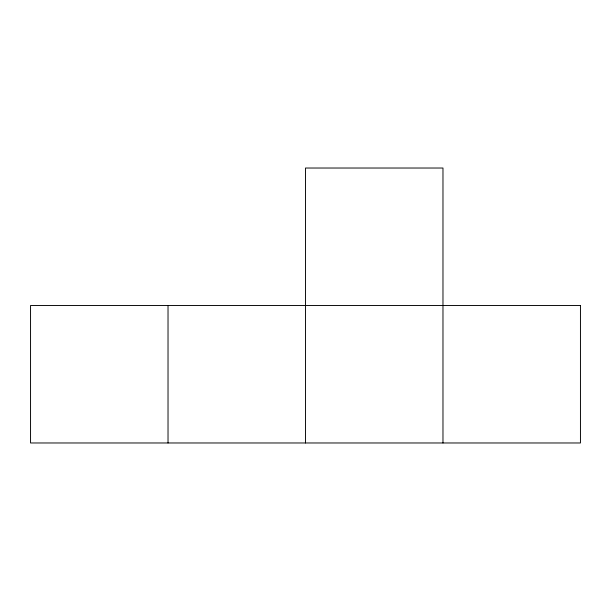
<?xml version="1.0" encoding="UTF-8"?>
<svg xmlns="http://www.w3.org/2000/svg" width="611" height="611" viewBox="0 0 611 611"><rect width="100%" height="100%" fill="white"/><g stroke="black" fill="none" stroke-linecap="round" stroke-linejoin="round"><path stroke-width="0.92" d="M442.975 442.975L442.975 168.025L305.5 168.025L305.5 442.975M168.025 305.5L168.025 442.975M580.45 305.5L30.55 305.5L30.55 442.975L580.45 442.975L580.45 305.5"/></g></svg>
